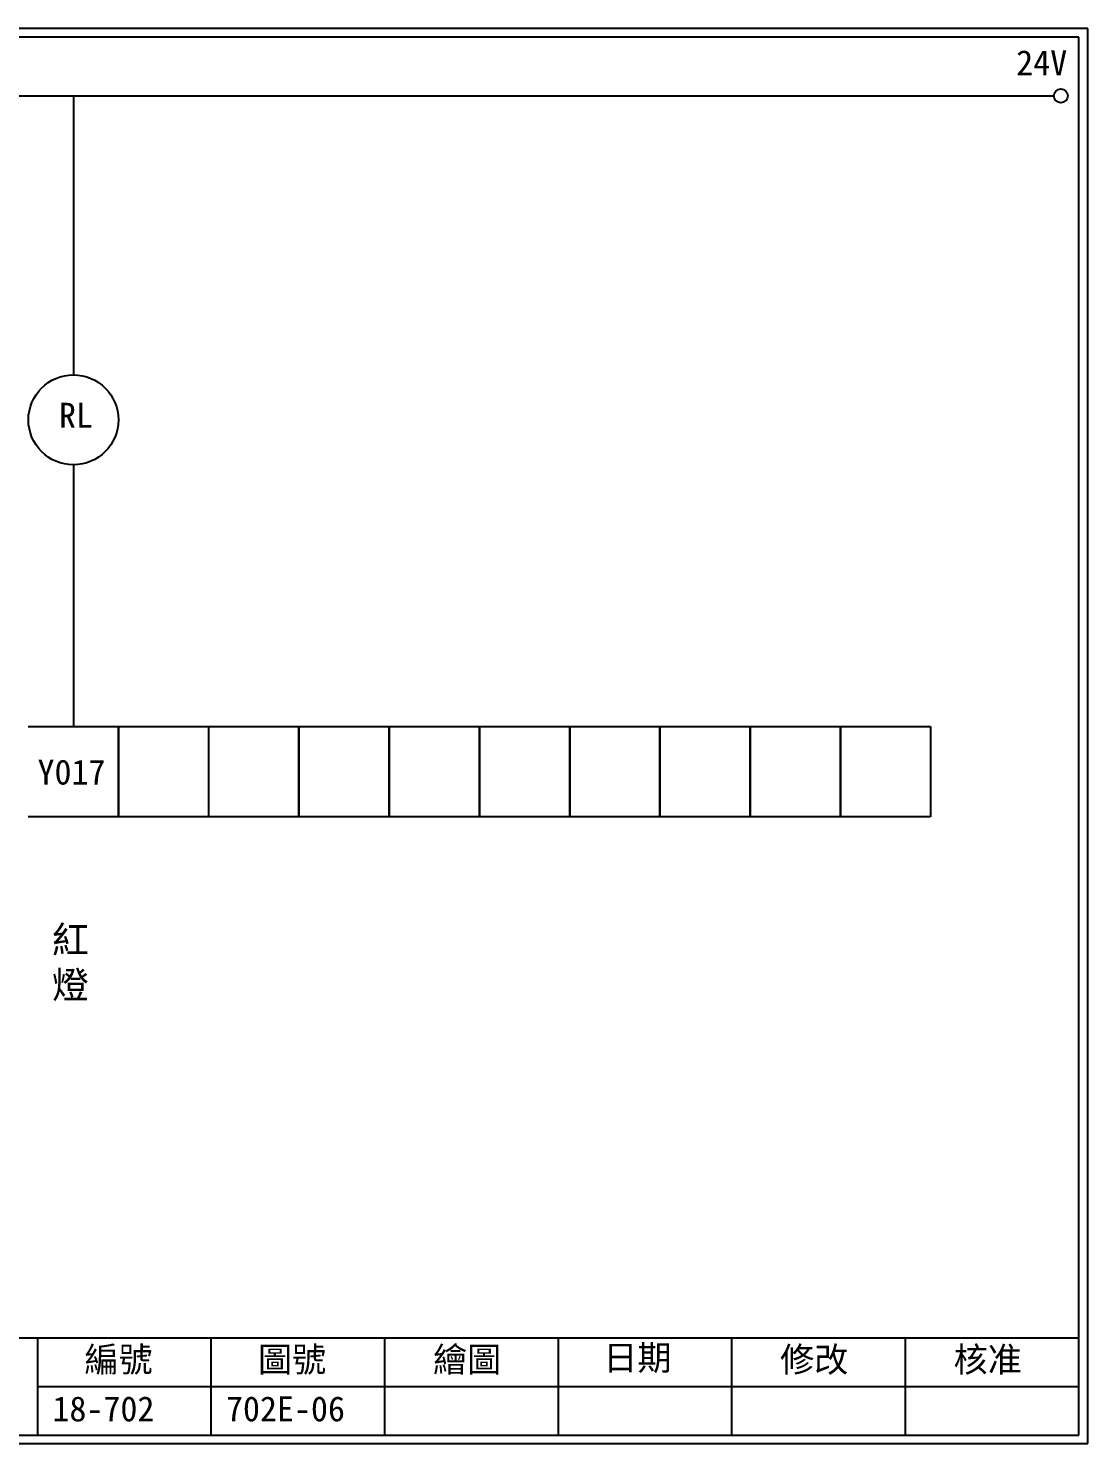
# Model space of a CAD drawing. Extents: x 889 to 1176, y 251 to 455.
# Drawn here: x 1023.5 to 1176.1, y 251.2 to 455.2 of the extents above; entities that cross this region are included whole.
import ezdxf

# ---------------------------------------------------------------- set-up
doc = ezdxf.new("R2010")
doc.units = 0
doc.layers.get('0').update_dxf_attribs({"linetype": 'CONTINUOUS'})
doc.layers.add('圖框層', color=7, linetype='CONTINUOUS')
doc.layers.add('標尺寸層', color=3, linetype='CONTINUOUS')
doc.styles.add('CNS', font='romanc.shx', dxfattribs={"bigfont": 'chineset.shx'})
doc.styles.add('STSL', font='kaiu.ttf')

msp = doc.modelspace()

# ---------------------------------------------------------------- linework, layer by layer
at = {"color": 7}
msp.add_circle((1172.21, 445.42), 1, dxfattribs=at)
at = {"layer": '圖框層', "color": 7}
for p, q in [((1176.07, 455.16), (889.07, 455.16)), ((1176.07, 251.2), (1176.07, 455.16)), ((1174.82, 453.91), (890.32, 453.91)), ((1174.82, 252.44), (1174.82, 453.91)), ((890.32, 266.44), (1174.82, 266.44)), ((1024.82, 252.44), (1024.82, 266.44)), ((1049.82, 252.44), (1049.82, 266.44)), ((1074.82, 252.44), (1074.82, 266.44)), ((1099.82, 252.44), (1099.82, 266.44)), ((1124.82, 252.44), (1124.82, 266.44)), ((1149.82, 252.44), (1149.82, 266.44)), ((1024.82, 259.44), (1174.82, 259.44)), ((889.07, 251.2), (1176.07, 251.2)), ((890.32, 252.44), (1174.82, 252.44))]:
    msp.add_line(p, q, dxfattribs=at)
at = {"layer": '標尺寸層', "color": 7}
for p, q in [((893.61, 445.42), (1171.21, 445.42)), ((1029.95, 445.42), (1029.95, 405.22)), ((1029.95, 392.26), (1029.95, 354.55)), ((1023.45, 354.55), (1036.45, 354.55)), ((1036.45, 354.55), (1036.45, 341.55)), ((1036.45, 341.55), (1036.45, 354.55)), ((1036.45, 354.55), (1036.45, 341.55)), ((1036.45, 354.55), (1049.45, 354.55)), ((1036.45, 341.55), (1036.45, 354.55)), ((1049.45, 354.55), (1062.45, 354.55)), ((1049.45, 341.55), (1049.45, 354.55)), ((1049.45, 341.55), (1049.45, 354.55)), ((1062.45, 354.55), (1062.45, 341.55)), ((1062.45, 354.55), (1075.45, 354.55)), ((1062.45, 341.55), (1062.45, 354.55)), ((1075.45, 354.55), (1075.45, 341.55)), ((1075.45, 354.55), (1075.45, 341.55)), ((1075.45, 354.55), (1088.45, 354.55)), ((1075.45, 341.55), (1075.45, 354.55)), ((1088.45, 354.55), (1088.45, 341.55)), ((1088.45, 354.55), (1088.45, 341.55)), ((1088.45, 354.55), (1101.45, 354.55)), ((1088.45, 341.55), (1088.45, 354.55)), ((1101.45, 354.55), (1101.45, 341.55)), ((1101.45, 354.55), (1101.45, 341.55)), ((1101.45, 354.55), (1114.45, 354.55)), ((1101.45, 341.55), (1101.45, 354.55)), ((1114.45, 354.55), (1114.45, 341.55)), ((1114.45, 354.55), (1114.45, 341.55)), ((1114.45, 354.55), (1127.45, 354.55)), ((1114.45, 341.55), (1114.45, 354.55)), ((1127.45, 354.55), (1127.45, 341.55)), ((1127.45, 354.55), (1127.45, 341.55)), ((1127.45, 354.55), (1140.45, 354.55)), ((1127.45, 341.55), (1127.45, 354.55)), ((1140.45, 354.55), (1140.45, 341.55)), ((1140.45, 354.55), (1140.45, 341.55)), ((1140.45, 354.55), (1153.45, 354.55)), ((1140.45, 341.55), (1140.45, 354.55)), ((1153.45, 354.55), (1153.45, 341.55)), ((1036.45, 341.55), (1023.45, 341.55)), ((1049.45, 341.55), (1036.45, 341.55)), ((1062.45, 341.55), (1049.45, 341.55)), ((1075.45, 341.55), (1062.45, 341.55)), ((1088.45, 341.55), (1075.45, 341.55)), ((1101.45, 341.55), (1088.45, 341.55)), ((1114.45, 341.55), (1101.45, 341.55)), ((1127.45, 341.55), (1114.45, 341.55)), ((1140.45, 341.55), (1127.45, 341.55)), ((1153.45, 341.55), (1140.45, 341.55))]:
    msp.add_line(p, q, dxfattribs=at)
msp.add_circle((1029.95, 398.74), 6.48, dxfattribs=at)

# ---------------------------------------------------------------- texts
at = {"layer": '圖框層', "color": 7, "style": 'STSL'}
for s, p in [('24V', (1165.77, 448.41)), ('RL', (1027.87, 397.6)), ('Y017', (1024.78, 346.18)), ('編號', (1031.54, 261.53)), ('圖號', (1056.54, 261.53)), ('繪圖', (1081.76, 261.53)), ('日期', (1106.29, 261.78)), ('修改', (1131.76, 261.53)), ('核准', (1156.76, 261.53)), ('18-702', (1026.93, 254.42)), ('702E-06', (1051.93, 254.42))]:
    msp.add_text(s, height=3.6, dxfattribs=at).set_placement(p)
at = {"layer": '標尺寸層', "color": 7, "insert": (1029.52, 320.36), "char_height": 3.9, "width": 2.8481, "attachment_point": 5, "style": 'CNS'}
msp.add_mtext('{\\fDFKai-SB|b0|i0|c136|p65;紅燈}', dxfattribs=at)

doc.saveas('drawing.dxf')
